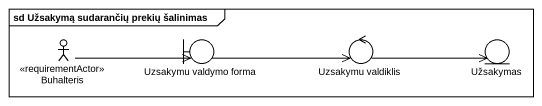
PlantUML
@startuml
mainframe sd Užsakymą sudarančių prekių šalinimas
actor Buhalteris <<requirementActor>>
boundary "Uzsakymu valdymo forma" as Uzsakymu_valdymo_forma
control "Uzsakymu valdiklis" as Uzsakymu_valdiklis
entity Užsakymas
Buhalteris -right-> Uzsakymu_valdymo_forma
Uzsakymu_valdymo_forma -right-> Uzsakymu_valdiklis
Uzsakymu_valdiklis -right-> Užsakymas
@enduml
